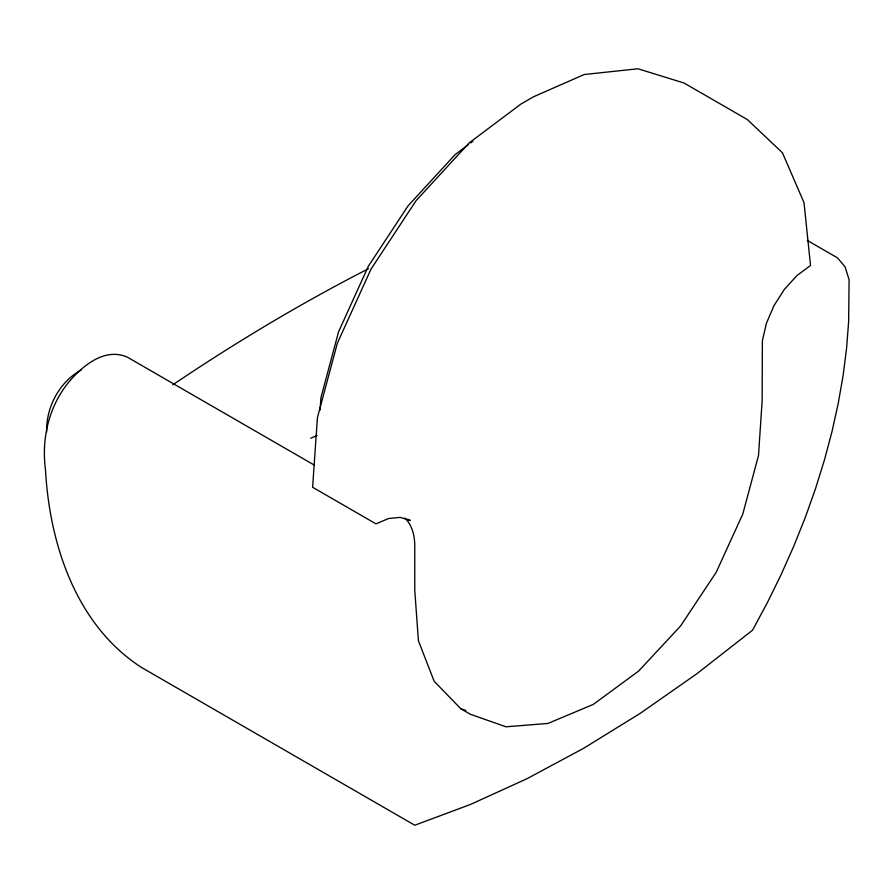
<?xml version="1.0" encoding="UTF-8"?>
<svg xmlns="http://www.w3.org/2000/svg" width="894" height="894" viewBox="0 0 894 894"><rect width="100%" height="100%" fill="white"/><g stroke="black" fill="none" stroke-linecap="round" stroke-linejoin="round"><path stroke-width="1.34" d="M320.063 410.111L320.924 397.696L338.569 331.786L368.35 266.233L408.156 205.732L455.147 154.595L468.478 144.593M470.691 142.917L472.915 141.252M172.743 384.833C235.681 342.424 300.898 303.345 368.451 268.725M81.32 369.948C59.507 381.738 45.907 407.239 46.689 431.88M310.687 438.216L317.079 435.501M404.758 518.006A68.425 39.504 -60 0 1 414.76 546.245L414.76 590.252L418.414 640.741L434.138 681.217L460.779 708.73L465.863 710.518M807.271 240.419L837.499 257.874L845.042 266.781L849.088 279.621L848.652 321.393L846.596 348.135L843.12 375.491L838.248 403.35L832.001 431.578L824.402 460.086L815.484 488.75L805.282 517.447L793.827 546.055L781.188 574.462L767.41 602.556L752.536 630.214L696.705 673.864L640.316 713.289L583.648 748.3L526.979 778.719L470.59 804.399L414.76 825.229L141.464 667.438C75.912 625.029 49.55 544.044 45.46 469.518C41.359 438.507 48.879 406.345 68.894 381.973C82.606 365.713 104.866 347.23 127.294 357.131L314.263 465.081M407.798 519.079L410.212 520.476L400.188 517.38L388.521 518.531L375.994 523.862L312.621 487.275L317.415 417.688L337.351 343.195L371.01 269.128L416.001 200.759L469.093 142.962L520.878 104.095L533.606 96.742L584.184 74.526L637.958 68.771L684.022 83.008L747.395 119.595L782.451 152.807L804.008 202.614L810.534 265.473L796.934 275.564L784.407 289.332L773.947 305.67L766.404 323.293L762.37 340.793L762.146 400.791L758.492 455.515L742.769 514.139L716.139 572.406L680.524 626.046L638.551 671.148L593.27 704.427L547.977 723.436L506.004 726.8L470.4 714.284L460.779 708.73"/></g></svg>
